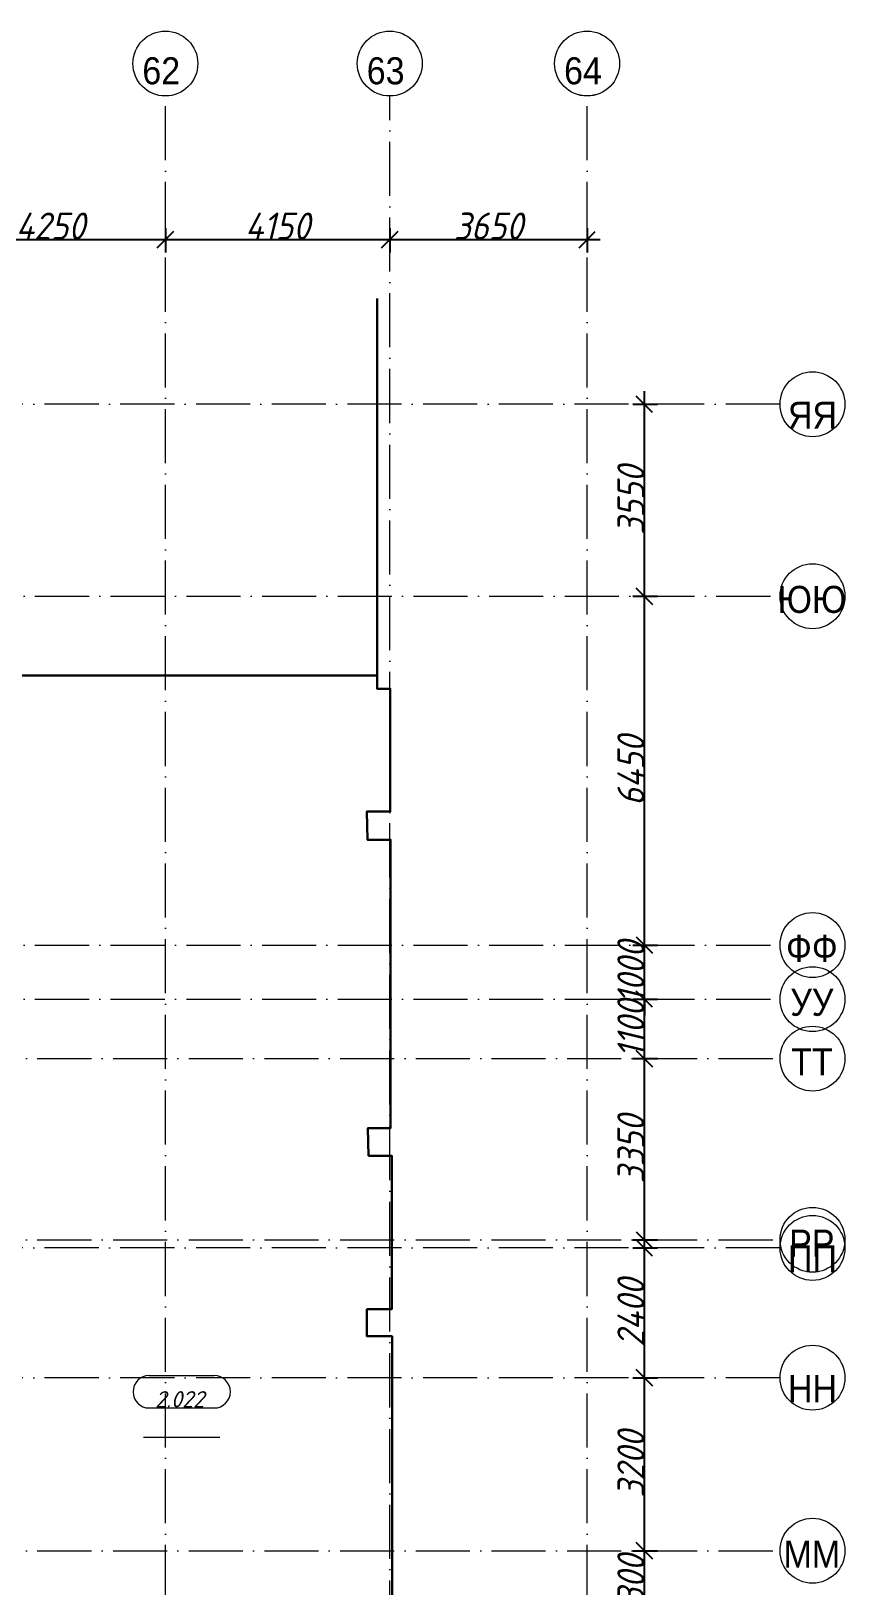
# Model space of a CAD drawing. Header units: millimetres. Extents: x 6277 to 253996, y -115614 to 184496.
# Drawn here: x 80697 to 95748, y 31291 to 60041 of the extents above; entities that cross this region are included whole.
import ezdxf

# ---------------------------------------------------------------- set-up
doc = ezdxf.new("R2010")
doc.units = ezdxf.units.MM
doc.linetypes.add('50_200_ШТРИХ_1Т_ш5_п1_п1_', pattern=[1400, 1000, -200, 0, -200])
doc.layers.add('A-ANNO-DIMS', color=7, linetype='Continuous', lineweight=9)
for name, color, linetype, lineweight, true_color in [('A-AREA-IDEN-1', 7, 'Continuous', 9, 0xaaaaaa), ('Оси-1', 7, 'Continuous', 20, 0xaaaaaa), ('Оси-2', 7, 'Continuous', 9, 0xaaaaaa), ('Оси-3', 7, '50_200_ШТРИХ_1Т_ш5_п1_п1_', 9, 0xaaaaaa)]:
    doc.layers.add(name, color=color, linetype=linetype, lineweight=lineweight, true_color=true_color)
doc.styles.add('Arial', font='arial.ttf', dxfattribs={"width": 0.9, "height": 500})
doc.styles.add('ISOCPEUR_I', font='isocpeui.ttf', dxfattribs={"height": 300})
doc.styles.add('ISOCPEUR_I_1', font='isocpeui.ttf', dxfattribs={"width": 0.9, "height": 500})
doc.dimstyles.new('ISO-2_5_0_9К_БОЛЬШОЙ', dxfattribs={"dimscale": 304.8, "dimtxt": 497.990588, "dimasz": 0.984252, "dimexe": 0.787402, "dimexo": 0, "dimgap": 0, "dimtad": 1, "dimdec": 0, "dimzin": 0, "dimdsep": 46, "dimtxsty": 'ISOCPEUR_I_1', "dimblk1": 'OBLIQUE', "dimblk2": 'OBLIQUE', "dimsah": 1, "dimcen": 0.09, "dimdle": 0.787402, "dimazin": 0, "dimtfac": 1, "dimtdec": 4, "dimtix": 1, "dimtmove": 0, "dimatfit": 3, "dimfxl": 1, "dimtvp": 1, "dimtolj": 1, "dimtzin": 0, "dimarcsym": 2})

# ---------------------------------------------------------------- blocks, each defined once
blk = doc.blocks.new('AAR_СКБ_Марка_помещения_1_5 ммп - Номер _ Площадь-27962135-АИ_План этажа_Стены_2')
at = {"layer": 'A-AREA-IDEN-1'}
for p, q in [((-2.99, 3), (3.01, 3)), ((-2.99, 0), (3.01, 0)), ((-3.53, -2.69), (3.53, -2.69))]:
    blk.add_line(p, q, dxfattribs=at)
for centre, start, end in [((-2.99, 1.5), 90, 270), ((3.01, 1.5), 270, 90)]:
    blk.add_arc(centre, 1.5, start, end, dxfattribs=at)
blk = doc.blocks.new('Ось сетки - Круг_Ø6_00__ISO-2_5_0_9K_-17386508-АИ_План этажа_Стены_3')
at = {"layer": 'Оси-1'}
blk.add_circle((0, 0), 3, dxfattribs=at)
blk = doc.blocks.new('_Oblique')
at = {"color": 0, "linetype": 'ByBlock', "lineweight": -2}
blk.add_line((-0.5, -0.5), (0.5, 0.5), dxfattribs=at)
blk = doc.blocks.new('*D33')
at = {"layer": 'A-ANNO-DIMS', "color": 0, "lineweight": -2, "transparency": 16777216}
for p, q in [((45551, 97766), (45551, 99546)), ((45339, 99306), (45791, 99306)), ((45339, 98006), (45791, 98006))]:
    blk.add_line(p, q, dxfattribs=at)
at = {"layer": 'Defpoints', "color": 0, "transparency": 16777216}
for p in [(45339, 99306), (45551, 99306), (45339, 98006)]:
    blk.add_point(p, dxfattribs=at)
at = {"layer": 'A-ANNO-DIMS', "color": 0, "lineweight": -2, "transparency": 16777216, "xscale": 300, "yscale": 300, "zscale": 300}
for p, rotation in [((45551, 99306), 90), ((45551, 98006), 270)]:
    blk.add_blockref('_Oblique', p, dxfattribs=dict(at, rotation=rotation))
at = {"layer": 'A-ANNO-DIMS', "color": 0, "transparency": 16777216, "insert": (45301, 98656), "char_height": 500, "width": 1402.04, "attachment_point": 5, "rotation": 90, "style": 'ISOCPEUR_I_1'}
blk.add_mtext('\\A1;1300', dxfattribs=at)
blk = doc.blocks.new('*D34')
at = {"layer": 'A-ANNO-DIMS', "color": 0, "lineweight": -2, "transparency": 16777216}
for p, q in [((45551, 99066), (45551, 102746)), ((45339, 102506), (45791, 102506)), ((45339, 99306), (45791, 99306))]:
    blk.add_line(p, q, dxfattribs=at)
at = {"layer": 'Defpoints', "color": 0, "transparency": 16777216}
for p in [(45339, 102506), (45551, 102506), (45339, 99306)]:
    blk.add_point(p, dxfattribs=at)
at = {"layer": 'A-ANNO-DIMS', "color": 0, "lineweight": -2, "transparency": 16777216, "xscale": 300, "yscale": 300, "zscale": 300}
for p, rotation in [((45551, 102506), 90), ((45551, 99306), 270)]:
    blk.add_blockref('_Oblique', p, dxfattribs=dict(at, rotation=rotation))
at = {"layer": 'A-ANNO-DIMS', "color": 0, "transparency": 16777216, "insert": (45301, 100906), "char_height": 500, "width": 1516.96, "attachment_point": 5, "rotation": 90, "style": 'ISOCPEUR_I_1'}
blk.add_mtext('\\A1;3200', dxfattribs=at)
blk = doc.blocks.new('*D35')
at = {"layer": 'A-ANNO-DIMS', "color": 0, "lineweight": -2, "transparency": 16777216}
for p, q in [((45551, 102266), (45551, 105146)), ((45339, 104906), (45791, 104906)), ((45339, 102506), (45791, 102506))]:
    blk.add_line(p, q, dxfattribs=at)
at = {"layer": 'Defpoints', "color": 0, "transparency": 16777216}
for p in [(45339, 104906), (45551, 104906), (45339, 102506)]:
    blk.add_point(p, dxfattribs=at)
at = {"layer": 'A-ANNO-DIMS', "color": 0, "lineweight": -2, "transparency": 16777216, "xscale": 300, "yscale": 300, "zscale": 300}
for p, rotation in [((45551, 104906), 90), ((45551, 102506), 270)]:
    blk.add_blockref('_Oblique', p, dxfattribs=dict(at, rotation=rotation))
at = {"layer": 'A-ANNO-DIMS', "color": 0, "transparency": 16777216, "insert": (45301, 103706), "char_height": 500, "width": 1562.92, "attachment_point": 5, "rotation": 90, "style": 'ISOCPEUR_I_1'}
blk.add_mtext('\\A1;2400', dxfattribs=at)
blk = doc.blocks.new('*D36')
at = {"layer": 'A-ANNO-DIMS', "color": 0, "lineweight": -2, "transparency": 16777216}
for p, q in [((45339, 108406), (45791, 108406)), ((45551, 104816), (45551, 108646)), ((45339, 105056), (45791, 105056))]:
    blk.add_line(p, q, dxfattribs=at)
at = {"layer": 'Defpoints', "color": 0, "transparency": 16777216}
for p in [(45339, 108406), (45551, 108406), (45339, 105056)]:
    blk.add_point(p, dxfattribs=at)
at = {"layer": 'A-ANNO-DIMS', "color": 0, "lineweight": -2, "transparency": 16777216, "xscale": 300, "yscale": 300, "zscale": 300}
for p, rotation in [((45551, 108406), 90), ((45551, 105056), 270)]:
    blk.add_blockref('_Oblique', p, dxfattribs=dict(at, rotation=rotation))
at = {"layer": 'A-ANNO-DIMS', "color": 0, "transparency": 16777216, "insert": (45301, 106731), "char_height": 500, "width": 1516.96, "attachment_point": 5, "rotation": 90, "style": 'ISOCPEUR_I_1'}
blk.add_mtext('\\A1;3350', dxfattribs=at)
blk = doc.blocks.new('*D37')
at = {"layer": 'A-ANNO-DIMS', "color": 0, "lineweight": -2, "transparency": 16777216}
for p, q in [((45551, 108166), (45551, 109746)), ((45339, 109506), (45791, 109506)), ((45339, 108406), (45791, 108406))]:
    blk.add_line(p, q, dxfattribs=at)
at = {"layer": 'Defpoints', "color": 0, "transparency": 16777216}
for p in [(45339, 109506), (45551, 109506), (45339, 108406)]:
    blk.add_point(p, dxfattribs=at)
at = {"layer": 'A-ANNO-DIMS', "color": 0, "lineweight": -2, "transparency": 16777216, "xscale": 300, "yscale": 300, "zscale": 300}
for p, rotation in [((45551, 109506), 90), ((45551, 108406), 270)]:
    blk.add_blockref('_Oblique', p, dxfattribs=dict(at, rotation=rotation))
at = {"layer": 'A-ANNO-DIMS', "color": 0, "transparency": 16777216, "insert": (45301, 108956), "char_height": 500, "width": 1287.11, "attachment_point": 5, "rotation": 90, "style": 'ISOCPEUR_I_1'}
blk.add_mtext('\\A1;1100', dxfattribs=at)
blk = doc.blocks.new('*D38')
at = {"layer": 'A-ANNO-DIMS', "color": 0, "lineweight": -2, "transparency": 16777216}
for p, q in [((45551, 110506), (45551, 110806)), ((45339, 110506), (45791, 110506)), ((45551, 109506), (45551, 110506)), ((45339, 109506), (45791, 109506)), ((45551, 109506), (45551, 109206))]:
    blk.add_line(p, q, dxfattribs=at)
at = {"layer": 'Defpoints', "color": 0, "transparency": 16777216}
for p in [(45339, 110506), (45551, 110506), (45339, 109506)]:
    blk.add_point(p, dxfattribs=at)
at = {"layer": 'A-ANNO-DIMS', "color": 0, "lineweight": -2, "transparency": 16777216, "xscale": 300, "yscale": 300, "zscale": 300}
for p, rotation in [((45551, 110506), 270), ((45551, 109506), 90)]:
    blk.add_blockref('_Oblique', p, dxfattribs=dict(at, rotation=rotation))
at = {"layer": 'A-ANNO-DIMS', "color": 0, "transparency": 16777216, "insert": (45301, 110006), "char_height": 500, "width": 1402.04, "attachment_point": 5, "rotation": 90, "style": 'ISOCPEUR_I_1'}
blk.add_mtext('\\A1;1000', dxfattribs=at)
blk = doc.blocks.new('*D39')
at = {"layer": 'A-ANNO-DIMS', "color": 0, "lineweight": -2, "transparency": 16777216}
for p, q in [((45551, 110266), (45551, 117195)), ((45339, 116955), (45791, 116955)), ((45339, 110506), (45791, 110506))]:
    blk.add_line(p, q, dxfattribs=at)
at = {"layer": 'Defpoints', "color": 0, "transparency": 16777216}
for p in [(45339, 116955), (45551, 116955), (45339, 110506)]:
    blk.add_point(p, dxfattribs=at)
at = {"layer": 'A-ANNO-DIMS', "color": 0, "lineweight": -2, "transparency": 16777216, "xscale": 300, "yscale": 300, "zscale": 300}
for p, rotation in [((45551, 116955), 90), ((45551, 110506), 270)]:
    blk.add_blockref('_Oblique', p, dxfattribs=dict(at, rotation=rotation))
at = {"layer": 'A-ANNO-DIMS', "color": 0, "transparency": 16777216, "insert": (45301, 113731), "char_height": 500, "width": 1562.92, "attachment_point": 5, "rotation": 90, "style": 'ISOCPEUR_I_1'}
blk.add_mtext('\\A1;6450', dxfattribs=at)
blk = doc.blocks.new('*D40')
at = {"layer": 'A-ANNO-DIMS', "color": 0, "lineweight": -2, "transparency": 16777216}
for p, q in [((45339, 120506), (45791, 120506)), ((45551, 116715), (45551, 120746)), ((45339, 116955), (45791, 116955))]:
    blk.add_line(p, q, dxfattribs=at)
at = {"layer": 'Defpoints', "color": 0, "transparency": 16777216}
for p in [(45339, 120506), (45551, 120506), (45339, 116955)]:
    blk.add_point(p, dxfattribs=at)
at = {"layer": 'A-ANNO-DIMS', "color": 0, "lineweight": -2, "transparency": 16777216, "xscale": 300, "yscale": 300, "zscale": 300}
for p, rotation in [((45551, 120506), 90), ((45551, 116955), 270)]:
    blk.add_blockref('_Oblique', p, dxfattribs=dict(at, rotation=rotation))
at = {"layer": 'A-ANNO-DIMS', "color": 0, "transparency": 16777216, "insert": (45301, 118731), "char_height": 500, "width": 1516.96, "attachment_point": 5, "rotation": 90, "style": 'ISOCPEUR_I_1'}
blk.add_mtext('\\A1;3550', dxfattribs=at)
blk = doc.blocks.new('*D43')
at = {"layer": 'A-ANNO-DIMS', "color": 0, "lineweight": -2, "transparency": 16777216}
for p, q in [((32441, 123762), (32441, 123310)), ((36691, 123762), (36691, 123310)), ((32201, 123550), (36931, 123550))]:
    blk.add_line(p, q, dxfattribs=at)
at = {"layer": 'Defpoints', "color": 0, "transparency": 16777216}
for p in [(32441, 123762), (36691, 123762), (36691, 123550)]:
    blk.add_point(p, dxfattribs=at)
at = {"layer": 'A-ANNO-DIMS', "color": 0, "lineweight": -2, "transparency": 16777216, "xscale": 300, "yscale": 300, "zscale": 300, "rotation": 180}
blk.add_blockref('_Oblique', (32441, 123550), dxfattribs=at)
at = {"layer": 'A-ANNO-DIMS', "color": 0, "lineweight": -2, "transparency": 16777216, "xscale": 300, "yscale": 300, "zscale": 300}
blk.add_blockref('_Oblique', (36691, 123550), dxfattribs=at)
at = {"layer": 'A-ANNO-DIMS', "color": 0, "transparency": 16777216, "insert": (34566, 123800), "char_height": 500, "width": 1562.92, "attachment_point": 5, "style": 'ISOCPEUR_I_1'}
blk.add_mtext('\\A1;4250', dxfattribs=at)
blk = doc.blocks.new('*D44')
at = {"layer": 'A-ANNO-DIMS', "color": 0, "lineweight": -2, "transparency": 16777216}
for p, q in [((36691, 123762), (36691, 123310)), ((40841, 123762), (40841, 123310)), ((36451, 123550), (41081, 123550))]:
    blk.add_line(p, q, dxfattribs=at)
at = {"layer": 'Defpoints', "color": 0, "transparency": 16777216}
for p in [(36691, 123762), (40841, 123762), (40841, 123550)]:
    blk.add_point(p, dxfattribs=at)
at = {"layer": 'A-ANNO-DIMS', "color": 0, "lineweight": -2, "transparency": 16777216, "xscale": 300, "yscale": 300, "zscale": 300, "rotation": 180}
blk.add_blockref('_Oblique', (36691, 123550), dxfattribs=at)
at = {"layer": 'A-ANNO-DIMS', "color": 0, "lineweight": -2, "transparency": 16777216, "xscale": 300, "yscale": 300, "zscale": 300}
blk.add_blockref('_Oblique', (40841, 123550), dxfattribs=at)
at = {"layer": 'A-ANNO-DIMS', "color": 0, "transparency": 16777216, "insert": (38766, 123800), "char_height": 500, "width": 1448, "attachment_point": 5, "style": 'ISOCPEUR_I_1'}
blk.add_mtext('\\A1;4150', dxfattribs=at)
blk = doc.blocks.new('*D45')
at = {"layer": 'A-ANNO-DIMS', "color": 0, "lineweight": -2, "transparency": 16777216}
for p, q in [((40841, 123762), (40841, 123310)), ((44491, 123762), (44491, 123310)), ((40601, 123550), (44731, 123550))]:
    blk.add_line(p, q, dxfattribs=at)
at = {"layer": 'Defpoints', "color": 0, "transparency": 16777216}
for p in [(40841, 123762), (44491, 123762), (44491, 123550)]:
    blk.add_point(p, dxfattribs=at)
at = {"layer": 'A-ANNO-DIMS', "color": 0, "lineweight": -2, "transparency": 16777216, "xscale": 300, "yscale": 300, "zscale": 300, "rotation": 180}
blk.add_blockref('_Oblique', (40841, 123550), dxfattribs=at)
at = {"layer": 'A-ANNO-DIMS', "color": 0, "lineweight": -2, "transparency": 16777216, "xscale": 300, "yscale": 300, "zscale": 300}
blk.add_blockref('_Oblique', (44491, 123550), dxfattribs=at)
at = {"layer": 'A-ANNO-DIMS', "color": 0, "transparency": 16777216, "insert": (42666, 123800), "char_height": 500, "width": 1516.96, "attachment_point": 5, "style": 'ISOCPEUR_I_1'}
blk.add_mtext('\\A1;3650', dxfattribs=at)
blk = doc.blocks.new('osi')
at = {"layer": 'Оси-3'}
for p, q in [((36690.8, 83013.9), (36690.8, 126205.7)), ((40840.8, 82355.8), (40840.8, 126205.7)), ((44490.8, 83013.9), (44490.8, 126205.7)), ((48058.7, 120505.8), (6276.8, 120505.8)), ((6276.8, 116955.5), (48058.7, 116955.5)), ((6276.8, 110505.8), (48058.7, 110505.8)), ((6276.8, 109505.8), (48058.7, 109505.8)), ((25922, 108405.8), (48058.7, 108405.8)), ((25922, 105055.8), (48058.7, 105055.8)), ((48058.7, 104905.8), (6276.8, 104905.8)), ((48058.7, 102505.8), (6276.8, 102505.8)), ((25922, 99305.8), (48058.7, 99305.8))]:
    blk.add_line(p, q, dxfattribs=at)
at = {"layer": 'Оси-1', "xscale": 199.9999999999999, "yscale": 199.9999999999999, "zscale": 199.9999999999999}
for p in [(36690.8, 126805.7), (40840.8, 126805.7), (44490.8, 126805.7), (44490.8, 126805.7)]:
    blk.add_blockref('Ось сетки - Круг_Ø6_00__ISO-2_5_0_9K_-17386508-АИ_План этажа_Стены_3', p, dxfattribs=at)
for p, rotation in [((48658.7, 120505.8), 89.9999999999998), ((48658.7, 116955.5), 269.9999999999995), ((48658.7, 110505.8), 269.9999999999995), ((48658.7, 109505.8), 269.9999999999995), ((48658.7, 108405.8), 269.9999999999995), ((48658.7, 105055.8), 269.9999999999995), ((48658.7, 104905.8), 89.99999999999982), ((48658.7, 102505.8), 89.9999999999998), ((48658.7, 99305.8), 269.9999999999995)]:
    blk.add_blockref('Ось сетки - Круг_Ø6_00__ISO-2_5_0_9K_-17386508-АИ_План этажа_Стены_3', p, dxfattribs=dict(at, rotation=rotation))
at = {"layer": 'Оси-2', "char_height": 500, "attachment_point": 5, "line_spacing_factor": 0.936439, "style": 'Arial'}
for s, insert, width in [('\\pxqc,t4.572,9.144,13.716,18.288,22.86,27.432,32.004,36.576,41.148,45.72,50.292,54.864,59.436,64.008,68.58,73.152,77.724,82.296,86.868,91.44,96.012,100.584,105.156,109.728,114.3,118.872,123.444,128.016,132.588,137.16,141.732,146.304;{62}', (36614.8, 126668.2), 702), ('\\pxqc,t4.572,9.144,13.716,18.288,22.86,27.432,32.004,36.576,41.148,45.72,50.292,54.864,59.436,64.008,68.58,73.152,77.724,82.296,86.868,91.44,96.012,100.584,105.156,109.728,114.3,118.872,123.444,128.016,132.588,137.16,141.732,146.304;{63}', (40764.8, 126668.2), 702), ('\\pxqc,t4.572,9.144,13.716,18.288,22.86,27.432,32.004,36.576,41.148,45.72,50.292,54.864,59.436,64.008,68.58,73.152,77.724,82.296,86.868,91.44,96.012,100.584,105.156,109.728,114.3,118.872,123.444,128.016,132.588,137.16,141.732,146.304;{64}', (44414.8, 126668.2), 702), ('\\pxqc,t4.572,9.144,13.716,18.288,22.86,27.432,32.004,36.576,41.148,45.72,50.292,54.864,59.436,64.008,68.58,73.152,77.724,82.296,86.868,91.44,96.012,100.584,105.156,109.728,114.3,118.872,123.444,128.016,132.588,137.16,141.732,146.304;{64}', (44414.8, 126668.2), 702), ('\\pxqc,t4.572,9.144,13.716,18.288,22.86,27.432,32.004,36.576,41.148,45.72,50.292,54.864,59.436,64.008,68.58,73.152,77.724,82.296,86.868,91.44,96.012,100.584,105.156,109.728,114.3,118.872,123.444,128.016,132.588,137.16,141.732,146.304;{ЯЯ}', (48658.5, 120302.9), 916.2), ('\\pxqc,t4.572,9.144,13.716,18.288,22.86,27.432,32.004,36.576,41.148,45.72,50.292,54.864,59.436,64.008,68.58,73.152,77.724,82.296,86.868,91.44,96.012,100.584,105.156,109.728,114.3,118.872,123.444,128.016,132.588,137.16,141.732,146.304;{ЮЮ}', (48648.2, 116893.7), 1297.8), ('\\pxqc,t4.572,9.144,13.716,18.288,22.86,27.432,32.004,36.576,41.148,45.72,50.292,54.864,59.436,64.008,68.58,73.152,77.724,82.296,86.868,91.44,96.012,100.584,105.156,109.728,114.3,118.872,123.444,128.016,132.588,137.16,141.732,146.304;{ФФ}', (48647.3, 110444), 964.8), ('\\pxqc,t4.572,9.144,13.716,18.288,22.86,27.432,32.004,36.576,41.148,45.72,50.292,54.864,59.436,64.008,68.58,73.152,77.724,82.296,86.868,91.44,96.012,100.584,105.156,109.728,114.3,118.872,123.444,128.016,132.588,137.16,141.732,146.304;{УУ}', (48647.3, 109444), 822.6), ('\\pxqc,t4.572,9.144,13.716,18.288,22.86,27.432,32.004,36.576,41.148,45.72,50.292,54.864,59.436,64.008,68.58,73.152,77.724,82.296,86.868,91.44,96.012,100.584,105.156,109.728,114.3,118.872,123.444,128.016,132.588,137.16,141.732,146.304;{ТТ}', (48648.2, 108344), 797.4), ('\\pxqc,t4.572,9.144,13.716,18.288,22.86,27.432,32.004,36.576,41.148,45.72,50.292,54.864,59.436,64.008,68.58,73.152,77.724,82.296,86.868,91.44,96.012,100.584,105.156,109.728,114.3,118.872,123.444,128.016,132.588,137.16,141.732,146.304;{РР}', (48647.3, 104994), 846), ('\\pxqc,t4.572,9.144,13.716,18.288,22.86,27.432,32.004,36.576,41.148,45.72,50.292,54.864,59.436,64.008,68.58,73.152,77.724,82.296,86.868,91.44,96.012,100.584,105.156,109.728,114.3,118.872,123.444,128.016,132.588,137.16,141.732,146.304;{ПП}', (48658.5, 104702.9), 916.2), ('\\pxqc,t4.572,9.144,13.716,18.288,22.86,27.432,32.004,36.576,41.148,45.72,50.292,54.864,59.436,64.008,68.58,73.152,77.724,82.296,86.868,91.44,96.012,100.584,105.156,109.728,114.3,118.872,123.444,128.016,132.588,137.16,141.732,146.304;{НН}', (48658.5, 102302.9), 916.2), ('\\pxqc,t4.572,9.144,13.716,18.288,22.86,27.432,32.004,36.576,41.148,45.72,50.292,54.864,59.436,64.008,68.58,73.152,77.724,82.296,86.868,91.44,96.012,100.584,105.156,109.728,114.3,118.872,123.444,128.016,132.588,137.16,141.732,146.304;{ММ}', (48647.3, 99244), 1036.8)]:
    blk.add_mtext(s, dxfattribs=dict(at, insert=insert, width=width))
at = {"layer": 'A-ANNO-DIMS'}
for base, p1, p2, override, picture, middle in [((36690.8, 123550.1), (32440.8, 123762.2), (36690.8, 123762.2), {"dimpost": '<>', "dimfxl": 4250}, '*D43', (34565.8, 123800.1)), ((40840.8, 123550.1), (36690.8, 123762.2), (40840.8, 123762.2), {"dimpost": '<>', "dimfxl": 4150}, '*D44', (38765.8, 123800.1)), ((44490.8, 123550.1), (40840.8, 123762.2), (44490.8, 123762.2), {"dimpost": '<>', "dimfxl": 3650}, '*D45', (42665.8, 123800.1))]:
    dim = blk.add_linear_dim(base=base, p1=p1, p2=p2, dimstyle='ISO-2_5_0_9К_БОЛЬШОЙ', override=override, dxfattribs=at)
    dim.commit()
    dim.dimension.update_dxf_attribs({"geometry": picture, "text_midpoint": middle})
for base, p1, p2, override, picture, middle in [((45551.2, 120505.8), (45339.1, 116955.5), (45339.1, 120505.8), {"dimpost": '<>', "dimfxl": 3550.347485}, '*D40', (45301.2, 118730.6)), ((45551.2, 116955.5), (45339.1, 110505.8), (45339.1, 116955.5), {"dimpost": '<>', "dimfxl": 6449.652515}, '*D39', (45301.2, 113730.6)), ((45551.2, 110505.8), (45339.1, 109505.8), (45339.1, 110505.8), {"dimpost": '<>', "dimfxl": 1000}, '*D38', (45301.2, 110005.8)), ((45551.2, 109505.8), (45339.1, 108405.8), (45339.1, 109505.8), {"dimpost": '<>', "dimfxl": 1100}, '*D37', (45301.2, 108955.8)), ((45551.2, 108405.8), (45339.1, 105055.8), (45339.1, 108405.8), {"dimpost": '<>', "dimfxl": 3350}, '*D36', (45301.2, 106730.8)), ((45551.2, 104905.8), (45339.1, 102505.8), (45339.1, 104905.8), {"dimpost": '<>', "dimfxl": 2400}, '*D35', (45301.2, 103705.8)), ((45551.2, 102505.8), (45339.1, 99305.8), (45339.1, 102505.8), {"dimpost": '<>', "dimfxl": 3200}, '*D34', (45301.2, 100905.8)), ((45551.2, 99305.8), (45339.1, 98005.8), (45339.1, 99305.8), {"dimpost": '<>', "dimfxl": 1300}, '*D33', (45301.2, 98655.8))]:
    dim = blk.add_linear_dim(base=base, p1=p1, p2=p2, angle=90, dimstyle='ISO-2_5_0_9К_БОЛЬШОЙ', override=override, dxfattribs=at)
    dim.commit()
    dim.dimension.update_dxf_attribs({"geometry": picture, "text_midpoint": middle})

msp = doc.modelspace()

# ---------------------------------------------------------------- linework, layer by layer
at = {"lineweight": 30}
for points in [[(87095.5, 55095.8), (87095.5, 48123.8), (87095.5, 47878.8), (87340.5, 47878.8), (87340.5, 45607.8), (86905.5, 45607.8), (86916.1, 45089.1), (87346.1, 45089.1), (87346.1, 39757.8), (86926.1, 39757.8), (86940.2, 39243.8), (87368.2, 39243.8), (87368.2, 36407.8), (86908.2, 36407.8), (86908.2, 35907.8), (87373.2, 35907.8), (87373.2, 30677.8)], [(87095.5, 48123.8), (80123.5, 48123.8), (80123.5, 47913.8), (79583.5, 47913.8), (79583.5, 47913.8)]]:
    msp.add_lwpolyline(points, dxfattribs=at)

# ---------------------------------------------------------------- block references
msp.add_blockref('osi', (46489.7, -67365.1))
at = {"layer": 'A-AREA-IDEN-1', "xscale": 199.9999999999999, "yscale": 199.9999999999999, "zscale": 199.9999999999999}
msp.add_blockref('AAR_СКБ_Марка_помещения_1_5 ммп - Номер _ Площадь-27962135-АИ_План этажа_Стены_2', (83480.6, 34580.4), dxfattribs=at)
at = {"layer": 'Оси-1', "xscale": 199.9999999999999, "yscale": 199.9999999999999, "zscale": 199.9999999999999}
msp.add_blockref('Ось сетки - Круг_Ø6_00__ISO-2_5_0_9K_-17386508-АИ_План этажа_Стены_3', (90980.5, 59440.7), dxfattribs=at)

# ---------------------------------------------------------------- texts
at = {"layer": 'A-AREA-IDEN-1', "insert": (83445.9, 34592.6), "char_height": 300, "width": 952, "attachment_point": 8, "line_spacing_factor": 1.139951, "style": 'ISOCPEUR_I'}
msp.add_mtext('\\pxqc,t8.46667,16.93333,25.4,33.86667,42.33333,50.8,59.26667,67.73333,76.2,84.66667,93.13333,101.6,110.06667,118.53333,127,135.46667,143.93333,152.4,160.86667,169.33333,177.8,186.26667,194.73333,203.2,211.66667,220.13333,228.6,237.06667,245.53333,254,262.46667,270.93333;{2.022}', dxfattribs=at)

doc.saveas('drawing.dxf')
